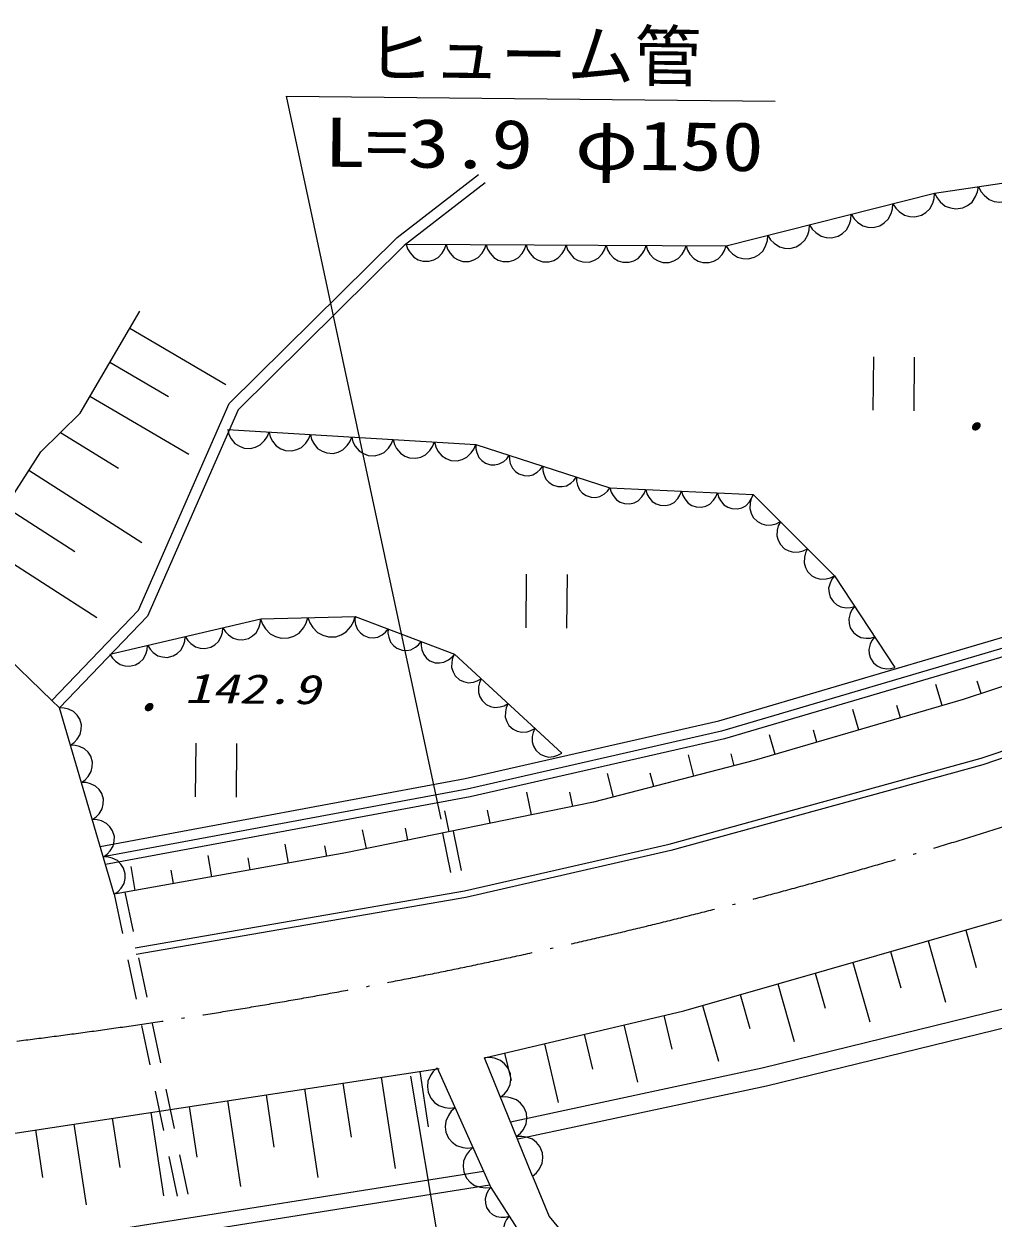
# Model space of a CAD drawing. Units: millimetres, scale not verified. Extents: x 40000 to 680000, y 20000 to 380000.
# Drawn here: x 217429 to 253590, y 264031 to 308565 of the extents above; entities that cross this region are included whole.
import ezdxf
from ezdxf.enums import TextEntityAlignment as Align

# ---------------------------------------------------------------- set-up
doc = ezdxf.new("R2010")
doc.units = ezdxf.units.MM
doc.header["$LTSCALE"] = 1000
doc.linetypes.add('USER1', pattern=[2.5, 1.5, -1])
doc.linetypes.add('USER4', pattern=[7.000001, 5.508197, -0.688525, 0.114754, -0.688525])
for name, color, linetype, lineweight in [('S-BGD', 1, 'Continuous', 13), ('S-BGD-HTXT', 6, 'Continuous', 13), ('S-BMK', 3, 'USER4', 13)]:
    doc.layers.add(name, color=color, linetype=linetype, lineweight=lineweight)
doc.styles.add('ＭＳ ゴシック', font='')
doc.styles.get('ＭＳ ゴシック').set_extended_font_data('MS Gothic')

# ---------------------------------------------------------------- blocks, each defined once
blk = doc.blocks.new('BUHIN38')
at = {"layer": 'S-BGD'}
blk.add_lwpolyline([(703, 164), (612, 313), (496, 431), (323, 553), (149, 602), (-29, 616), (-247, 565), (-400, 474), (-534, 353), (-635, 167), (-684, 11), (-703, -164)], dxfattribs=at)
blk = doc.blocks.new('BUHIN39')
at = {"layer": 'S-BGD'}
blk.add_lwpolyline([(881, 23), (809, 224), (699, 393), (522, 582), (326, 683), (117, 744), (-156, 736), (-361, 665), (-552, 554), (-719, 355), (-816, 181), (-881, -23)], dxfattribs=at)
blk = doc.blocks.new('BUHIN40')
at = {"layer": 'S-BGD'}
blk.add_lwpolyline([(617, -235), (625, -75), (597, 73), (528, 255), (420, 381), (293, 482), (101, 555), (-61, 564), (-225, 541), (-397, 451), (-514, 358), (-617, 235)], dxfattribs=at)
blk = doc.blocks.new('BUHIN41')
at = {"layer": 'S-BGD'}
blk.add_lwpolyline([(501, -462), (569, -312), (599, -159), (603, 41), (549, 203), (466, 349), (310, 492), (158, 563), (-8, 605), (-207, 585), (-354, 540), (-501, 462)], dxfattribs=at)
blk = doc.blocks.new('BUHIN42')
at = {"layer": 'S-BGD'}
blk.add_lwpolyline([(771, -46), (724, 135), (641, 291), (500, 469), (336, 572), (158, 641), (-81, 655), (-266, 608), (-441, 526), (-601, 365), (-699, 220), (-771, 46)], dxfattribs=at)
blk = doc.blocks.new('BUHIN43')
at = {"layer": 'S-BGD'}
blk.add_lwpolyline([(626, -202), (625, -43), (590, 103), (512, 280), (399, 400), (267, 494), (73, 557), (-89, 558), (-251, 527), (-418, 429), (-529, 330), (-626, 202)], dxfattribs=at)
blk = doc.blocks.new('BUHIN44')
at = {"layer": 'S-BGD'}
blk.add_lwpolyline([(668, -31), (625, 125), (551, 259), (428, 412), (285, 499), (130, 556), (-77, 566), (-237, 523), (-387, 450), (-525, 309), (-608, 183), (-668, 31)], dxfattribs=at)
blk = doc.blocks.new('BUHIN45')
at = {"layer": 'S-BGD'}
blk.add_lwpolyline([(506, -505), (584, -351), (622, -192), (634, 18), (584, 190), (503, 346), (346, 503), (189, 584), (17, 634), (-192, 622), (-349, 581), (-506, 505)], dxfattribs=at)
blk = doc.blocks.new('BUHIN46')
at = {"layer": 'S-BGD'}
blk.add_lwpolyline([(375, -569), (477, -440), (543, -299), (596, -106), (582, 65), (536, 226), (420, 403), (289, 509), (139, 589), (-60, 617), (-214, 610), (-375, 569)], dxfattribs=at)
blk = doc.blocks.new('BUHIN47')
at = {"layer": 'S-BGD'}
blk.add_lwpolyline([(746, -4), (691, 168), (602, 314), (457, 479), (294, 569), (119, 626), (-113, 627), (-288, 572), (-453, 483), (-599, 320), (-685, 175), (-746, 4)], dxfattribs=at)
blk = doc.blocks.new('BUHIN48')
at = {"layer": 'S-BGD'}
blk.add_lwpolyline([(778, 197), (674, 361), (543, 489), (348, 622), (153, 672), (-45, 684), (-286, 623), (-454, 519), (-601, 382), (-710, 172), (-761, -2), (-778, -197)], dxfattribs=at)
blk = doc.blocks.new('BUHIN49')
at = {"layer": 'S-BGD'}
blk.add_lwpolyline([(817, 122), (727, 301), (606, 445), (419, 601), (225, 672), (24, 705), (-229, 667), (-412, 577), (-577, 452), (-709, 249), (-779, 76), (-817, -122)], dxfattribs=at)
blk = doc.blocks.new('BUHIN87')
at = {"layer": 'S-BGD'}
blk.add_lwpolyline([(333, -743), (479, -611), (584, -457), (683, -239), (699, -35), (676, 165), (573, 395), (439, 545), (276, 668), (48, 740), (-136, 761), (-333, 743)], dxfattribs=at)
blk = doc.blocks.new('BUHIN88')
at = {"layer": 'S-BGD'}
blk.add_lwpolyline([(344, -536), (441, -417), (504, -285), (555, -105), (544, 54), (503, 206), (397, 372), (276, 472), (136, 548), (-49, 577), (-193, 572), (-344, 536)], dxfattribs=at)
blk = doc.blocks.new('BUHIN107')
at = {"layer": 'S-BGD'}
blk.add_lwpolyline([(-298, 734), (-444, 611), (-552, 465), (-655, 256), (-678, 59), (-663, -136), (-571, -364), (-446, -514), (-292, -640), (-72, -718), (105, -744), (298, -734)], dxfattribs=at)
blk = doc.blocks.new('BUHIN116')
at = {"layer": 'S-BGD'}
blk.add_lwpolyline([(-205, 694), (-349, 595), (-460, 472), (-573, 292), (-611, 114), (-615, -64), (-552, -279), (-452, -427), (-323, -556), (-130, -646), (28, -686), (205, -694)], dxfattribs=at)
blk = doc.blocks.new('BUHIN118')
at = {"layer": 'S-BGD'}
for p, q in [((-755, 1008), (-775, -992)), ((760, -1008), (780, 992))]:
    blk.add_line(p, q, dxfattribs=at)

msp = doc.modelspace()

# ---------------------------------------------------------------- linework, layer by layer
at = {"layer": 'S-BGD'}
for p, q in [((231354, 300600), (234387, 302954)), ((251408, 302252), (256308, 302984)), ((234633, 302638), (231618, 300298)), ((243628, 300286), (251408, 302252)), ((225084, 294407), (231354, 300600)), ((231618, 300298), (225420, 294176)), ((231692, 300345), (243628, 300286)), ((219524, 294044), (221754, 297848)), ((221382, 297214), (224965, 295114)), ((220639, 295946), (222820, 294668)), ((219896, 294678), (223583, 292517)), ((221703, 286704), (225084, 294407)), ((218057, 292608), (219524, 294044)), ((225420, 294176), (222040, 286478)), ((218791, 293326), (220960, 291997)), ((225032, 293435), (234289, 292882)), ((214540, 287125), (218057, 292608)), ((234289, 292882), (239294, 291265)), ((217618, 291922), (221829, 289221)), ((239294, 291265), (244640, 291013)), ((244640, 291013), (247675, 287981)), ((216738, 290552), (219332, 288887)), ((215859, 289181), (220148, 286429)), ((247675, 287981), (249922, 284566)), ((214540, 287125), (218468, 283335)), ((218468, 283335), (221703, 286704)), ((222040, 286478), (218757, 283058)), ((220640, 285066), (226264, 286377)), ((226264, 286377), (229787, 286471)), ((229787, 286471), (233490, 285063)), ((243358, 282576), (255867, 286263)), ((255994, 285884), (243459, 282189)), ((256102, 285599), (243567, 281905)), ((233490, 285063), (237496, 281369)), ((257885, 285153), (252468, 283373)), ((251689, 283145), (251458, 283934)), ((253145, 283596), (252993, 284059)), ((218468, 283335), (218757, 283058)), ((252468, 283373), (244681, 281092)), ((220803, 276113), (218757, 283058)), ((248574, 282233), (248352, 282992)), ((250132, 282689), (249996, 283153)), ((253138, 281179), (257925, 282803)), ((233891, 280424), (243358, 282576)), ((258010, 282568), (253211, 280940)), ((243459, 282189), (233972, 280032)), ((243567, 281905), (234080, 279747)), ((245460, 281320), (245246, 282050)), ((247017, 281777), (246886, 282223)), ((244681, 281092), (238679, 279539)), ((241509, 277976), (253138, 281179)), ((242430, 280510), (242225, 281302)), ((243931, 280898), (243814, 281348)), ((239429, 279733), (239203, 280609)), ((240930, 280121), (240800, 280622)), ((253211, 280940), (241570, 277734)), ((220279, 277889), (233891, 280424)), ((233972, 280032), (220393, 277504)), ((234080, 279747), (220478, 277215)), ((236370, 279067), (236196, 279920)), ((237909, 279382), (237800, 279915)), ((238679, 279539), (229443, 277652)), ((234831, 278753), (234731, 279242)), ((233291, 278438), (233132, 279218)), ((230212, 277809), (230068, 278515)), ((231752, 278124), (231661, 278569)), ((227300, 277270), (227175, 277970)), ((228728, 277525), (228658, 277919)), ((233866, 276231), (241509, 277976)), ((229443, 277652), (220871, 276125)), ((224442, 276761), (224301, 277556)), ((225871, 277016), (225791, 277464)), ((241570, 277734), (233915, 275985)), ((221585, 276252), (221427, 277143)), ((223014, 276507), (222924, 277012)), ((221581, 274106), (233866, 276231)), ((233915, 275985), (221624, 273859)), ((242045, 271762), (254670, 275373)), ((251163, 274370), (251816, 272087)), ((252566, 274771), (252963, 273381)), ((249760, 273969), (250146, 272620)), ((248358, 273568), (248991, 271354)), ((246955, 273166), (247329, 271859)), ((245552, 272765), (246165, 270621)), ((244149, 272364), (244511, 271098)), ((234620, 270007), (242045, 271762)), ((242747, 271963), (243340, 269888)), ((244974, 269636), (254000, 271844)), ((239818, 271236), (240322, 269104)), ((241303, 271587), (241600, 270327)), ((238333, 270885), (238640, 269586)), ((254193, 271170), (245130, 268953)), ((236848, 270534), (237367, 268337)), ((236408, 265601), (234620, 270007)), ((235363, 270183), (235604, 269161)), ((212837, 266555), (232917, 269613)), ((232200, 269503), (232516, 267429)), ((232850, 269636), (234849, 265175)), ((235586, 267627), (244974, 269636)), ((229331, 269067), (229638, 267053)), ((230765, 269285), (231284, 265878)), ((226463, 268630), (226760, 266676)), ((227897, 268848), (228400, 265542)), ((245130, 268953), (235853, 266969)), ((223594, 268193), (223882, 266299)), ((225028, 268411), (225516, 265205)), ((220725, 267756), (221005, 265922)), ((222160, 267975), (222633, 264868)), ((217857, 267319), (218127, 265545)), ((219291, 267538), (219749, 264531)), ((219818, 263440), (234579, 265777)), ((236408, 265601), (237031, 264095)), ((234812, 265257), (219891, 262894)), ((234849, 265175), (236911, 261961)), ((237031, 264095), (239855, 260650))]:
    msp.add_line(p, q, dxfattribs=at)
at = {"layer": 'S-BGD', "linetype": 'USER1'}
for p, q in [((233049, 278386), (233500, 276198)), ((233441, 278466), (233892, 276278)), ((220803, 276113), (223328, 263986)), ((221197, 276183), (223720, 264067))]:
    msp.add_line(p, q, dxfattribs=at)
at = {"layer": 'S-BGD-HTXT'}
for p, q in [((233003, 278913), (227233, 305869)), ((227233, 305869), (245461, 305680)), ((231854, 269322), (235251, 249147))]:
    msp.add_line(p, q, dxfattribs=at)
at = {"layer": 'S-BMK'}
msp.add_arc((191855, 475905), 206826, 277.03058, 288.75287, dxfattribs=at)

# ---------------------------------------------------------------- block references
at = {"rotation": 180}
for name, p in [('BUHIN49', (252225, 302374)), ('BUHIN49', (253858, 302618)), ('BUHIN48', (250630, 302055)), ('BUHIN48', (249074, 301662)), ('BUHIN48', (245962, 300876)), ('BUHIN48', (247518, 301269)), ('BUHIN48', (244406, 300483)), ('BUHIN47', (232438, 300341)), ('BUHIN47', (233930, 300334)), ('BUHIN47', (235422, 300326)), ('BUHIN47', (236914, 300319)), ('BUHIN47', (238406, 300312)), ('BUHIN47', (239898, 300304)), ('BUHIN47', (241390, 300297)), ('BUHIN47', (242882, 300290)), ('BUHIN118', (249883, 295146)), ('BUHIN42', (225804, 293388)), ('BUHIN42', (227346, 293296)), ('BUHIN42', (228889, 293204)), ('BUHIN42', (230432, 293112)), ('BUHIN42', (231975, 293020)), ('BUHIN42', (233517, 292928)), ('BUHIN43', (234914, 292680)), ('BUHIN43', (236166, 292275)), ('BUHIN43', (237417, 291871)), ('BUHIN43', (238669, 291467)), ('BUHIN44', (239963, 291233)), ('BUHIN44', (241299, 291170)), ('BUHIN44', (242636, 291108)), ('BUHIN44', (243972, 291045)), ('BUHIN45', (245146, 290508)), ('BUHIN45', (246158, 289497)), ('BUHIN45', (247169, 288487)), ('BUHIN118', (236932, 287037)), ('BUHIN46', (248049, 287412)), ('BUHIN46', (248798, 286274)), ('BUHIN38', (225561, 286213)), ('BUHIN39', (227144, 286401)), ('BUHIN39', (228906, 286448)), ('BUHIN40', (230404, 286236)), ('BUHIN38', (224155, 285885)), ('BUHIN40', (231638, 285767)), ('BUHIN38', (222749, 285558)), ('BUHIN40', (232873, 285298)), ('BUHIN46', (249548, 285135)), ('BUHIN38', (221343, 285230)), ('BUHIN41', (233991, 284601)), ('BUHIN41', (234992, 283678)), ('BUHIN116', (218961, 282363)), ('BUHIN41', (235994, 282754)), ('BUHIN41', (236995, 281830)), ('BUHIN116', (219371, 280974)), ('BUHIN118', (224602, 280732)), ('BUHIN116', (219780, 279585)), ('BUHIN116', (220189, 278196)), ('BUHIN116', (220598, 276807)), ('BUHIN107', (234918, 269273)), ('BUHIN87', (233183, 268893)), ('BUHIN107', (235514, 267804)), ('BUHIN87', (233849, 267406)), ('BUHIN107', (236110, 266335)), ('BUHIN87', (234516, 265919)), ('BUHIN88', (235192, 264639)), ('BUHIN88', (235880, 263568))]:
    msp.add_blockref(name, p, dxfattribs=at)

# ---------------------------------------------------------------- texts
at = {"layer": 'S-BGD', "style": 'ＭＳ ゴシック', "oblique": 15}
for p in [(252052, 292665), (221190, 282197)]:
    msp.add_text('・', height=1100, rotation=359.4, dxfattribs=at).set_placement(p, align=Align.BOTTOM_LEFT)
at = {"layer": 'S-BGD', "style": 'ＭＳ ゴシック', "oblique": 15, "width": 1.35}
msp.add_text('142.9', height=1100, rotation=359.4, dxfattribs=at).set_placement((223420, 282915), align=Align.BOTTOM_LEFT)
at = {"layer": 'S-BGD-HTXT', "style": 'ＭＳ ゴシック'}
msp.add_text('ヒューム管', height=1833, rotation=359.4, dxfattribs=at).set_placement((230190, 306012), align=Align.BOTTOM_LEFT)
at = {"layer": 'S-BGD-HTXT', "style": 'ＭＳ ゴシック', "width": 1.25}
msp.add_text('L=3.9 φ150', height=1833, rotation=359.4, dxfattribs=at).set_placement((228619, 302691), align=Align.BOTTOM_LEFT)

doc.saveas('drawing.dxf')
